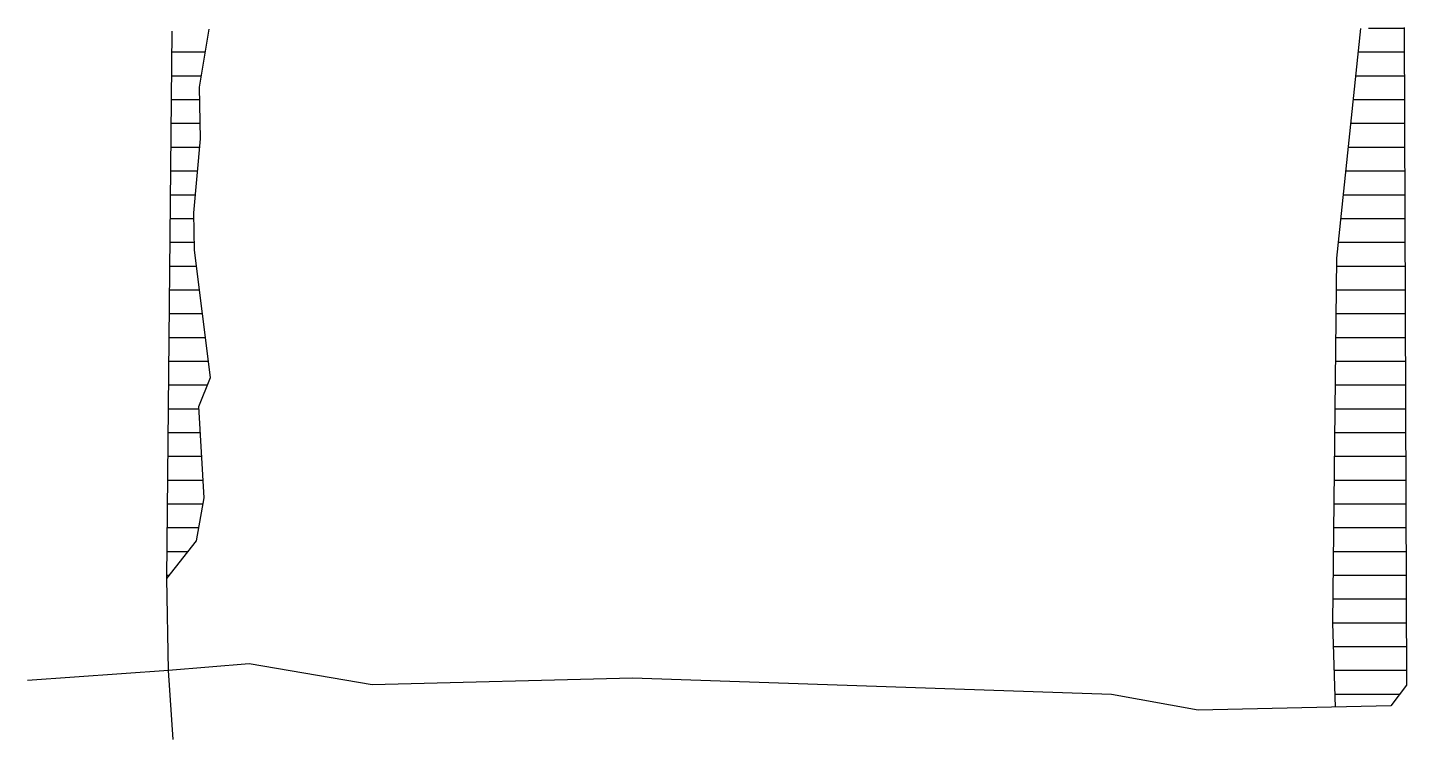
# Model space of a CAD drawing. Header units: metres. Extents: x -8 to -5.1, y -21 to -19.5.
import ezdxf

# ---------------------------------------------------------------- set-up
doc = ezdxf.new("R2010")
doc.units = ezdxf.units.M
doc.header["$LTSCALE"] = 25
doc.header["$MEASUREMENT"] = 0
doc.linetypes.add('STRICHPUNKTX2', pattern=[2, 1, -0.5, 0, -0.5])
doc.layers.get('0').update_dxf_attribs({"linetype": 'CONTINUOUS'})
for name, color, linetype in [('BEFUND', 1, 'CONTINUOUS'), ('BEFUNDSCHRAFF', 1, 'CONTINUOUS'), ('GRABUNGSGRENZE', 3, 'STRICHPUNKTX2')]:
    doc.layers.add(name, color=color, linetype=linetype)

# ---------------------------------------------------------------- blocks, each defined once
blk = doc.blocks.new('*X1')
at = {"color": 0}
for p, q in [((-517.64, -1950), (-510.15, -1950)), ((-769.26, -1955), (-762.24, -1955)), ((-519.75, -1955), (-510.13, -1955)), ((-769.31, -1960), (-763.09, -1960)), ((-520.27, -1960), (-510.11, -1960)), ((-769.36, -1965), (-763.45, -1965)), ((-520.8, -1965), (-510.1, -1965)), ((-769.41, -1970), (-763.35, -1970)), ((-521.33, -1970), (-510.08, -1970)), ((-769.46, -1975), (-763.44, -1975)), ((-521.86, -1975), (-510.06, -1975)), ((-769.5, -1980), (-763.87, -1980)), ((-522.39, -1980), (-510.04, -1980)), ((-769.55, -1985), (-764.31, -1985)), ((-522.91, -1985), (-510.03, -1985)), ((-769.6, -1990), (-764.62, -1990)), ((-523.44, -1990), (-510.01, -1990)), ((-769.65, -1995), (-764.52, -1995)), ((-523.97, -1995), (-509.99, -1995)), ((-769.7, -2000), (-764.07, -2000)), ((-524.34, -2000), (-509.97, -2000)), ((-769.75, -2005), (-763.45, -2005)), ((-524.4, -2005), (-509.96, -2005)), ((-769.8, -2010), (-762.83, -2010)), ((-524.45, -2010), (-509.94, -2010)), ((-769.84, -2015), (-762.2, -2015)), ((-524.51, -2015), (-509.92, -2015)), ((-769.89, -2020), (-761.58, -2020)), ((-524.56, -2020), (-509.9, -2020)), ((-769.94, -2025), (-761.79, -2025)), ((-524.62, -2025), (-509.89, -2025)), ((-769.99, -2030), (-763.61, -2030)), ((-524.67, -2030), (-509.87, -2030)), ((-770.04, -2035), (-763.32, -2035)), ((-524.73, -2035), (-509.85, -2035)), ((-770.09, -2040), (-763.02, -2040)), ((-524.78, -2040), (-509.83, -2040)), ((-770.14, -2045), (-762.72, -2045)), ((-524.84, -2045), (-509.82, -2045)), ((-770.18, -2050), (-762.72, -2050)), ((-524.89, -2050), (-509.8, -2050)), ((-770.23, -2055), (-763.59, -2055)), ((-524.95, -2055), (-509.78, -2055)), ((-770.28, -2060), (-765.82, -2060)), ((-525, -2060), (-509.76, -2060)), ((-770.33, -2065), (-769.78, -2065)), ((-525.06, -2065), (-509.75, -2065)), ((-525.11, -2070), (-509.73, -2070)), ((-525.17, -2075), (-509.71, -2075)), ((-525, -2080), (-509.69, -2080)), ((-524.83, -2085), (-509.68, -2085)), ((-524.65, -2090), (-511.06, -2090))]:
    blk.add_line(p, q, dxfattribs=at)

msp = doc.modelspace()

# ---------------------------------------------------------------- linework, layer by layer
at = {"layer": 'BEFUND'}
for points in [[(-7.7034, -20.657), (-7.6408, -20.578), (-7.625, -20.4872), (-7.6364, -20.2951), (-7.6115, -20.2344), (-7.6449, -19.9669), (-7.6465, -19.8884), (-7.6329, -19.7329), (-7.635, -19.6238), (-7.6142, -19.502)], [(-5.2456, -20.9274), (-5.2517, -20.7511), (-5.2432, -19.9835), (-5.1922, -19.5003)]]:
    msp.add_lwpolyline(points, dxfattribs=at)
at = {"layer": 'GRABUNGSGRENZE', "flags": 128}
for points in [[(-5.1015, -19.4987), (-5.0966, -20.8814), (-5.1292, -20.9248), (-5.5349, -20.9338), (-5.7169, -20.9009), (-6.3556, -20.879), (-6.7241, -20.8666), (-7.2715, -20.8804), (-7.5304, -20.8363), (-7.6996, -20.8502), (-7.9962, -20.8714)], [(-7.6898, -20.9954), (-7.6996, -20.8502), (-7.7034, -20.657), (-7.6922, -19.5061)]]:
    msp.add_lwpolyline(points, dxfattribs=at)

# ---------------------------------------------------------------- block references
at = {"layer": 'BEFUNDSCHRAFF', "xscale": 0.01, "yscale": 0.01, "zscale": 0.01}
msp.add_blockref('*X1', (0, 0), dxfattribs=at)

doc.saveas('drawing.dxf')
